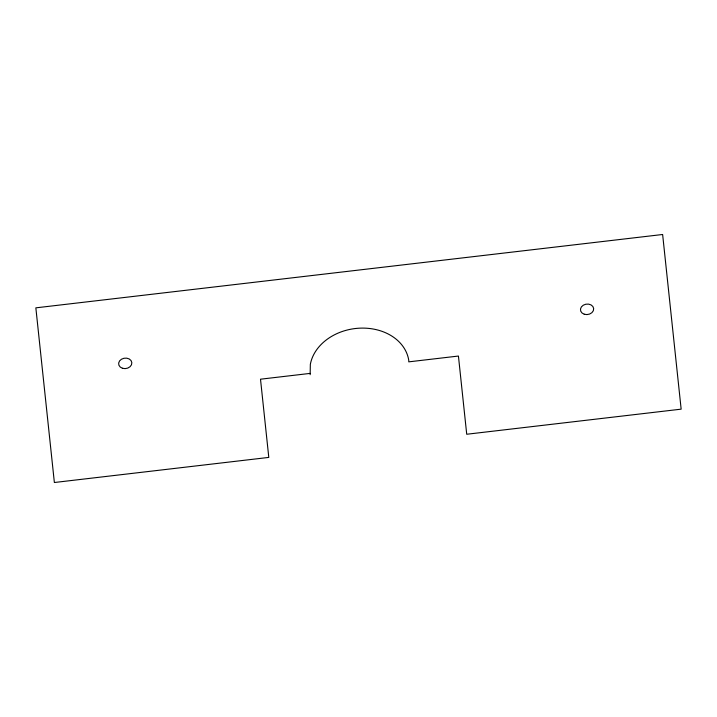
<?xml version="1.0" encoding="UTF-8"?>
<svg xmlns="http://www.w3.org/2000/svg" width="717" height="717" viewBox="0 0 717 717"><rect width="100%" height="100%" fill="white"/><g stroke="black" fill="none" stroke-linecap="round" stroke-linejoin="round"><path stroke-width="1.08" d="M310.147 374.695L310.336 364.388A49.823 39.318 -7.7 0 1 360.194 328.144A49.823 39.318 -7.7 0 1 408.789 360.561L408.762 361.852L458.432 356.044L466.722 434.251L681.15 409.156L662.633 234.495L35.85 307.844L54.367 482.505L268.794 457.41L260.504 379.203L310.174 373.396M122.41 368.26A6.641 5.243 -7.7 0 0 131.829 362.587A6.641 5.243 -7.7 0 0 121.451 359.235A6.641 5.243 -7.7 0 0 122.41 368.26M584.247 314.225A6.641 5.243 -7.7 0 0 593.667 308.552A6.641 5.243 -7.7 0 0 583.288 305.191A6.641 5.243 -7.7 0 0 584.247 314.225"/></g></svg>
